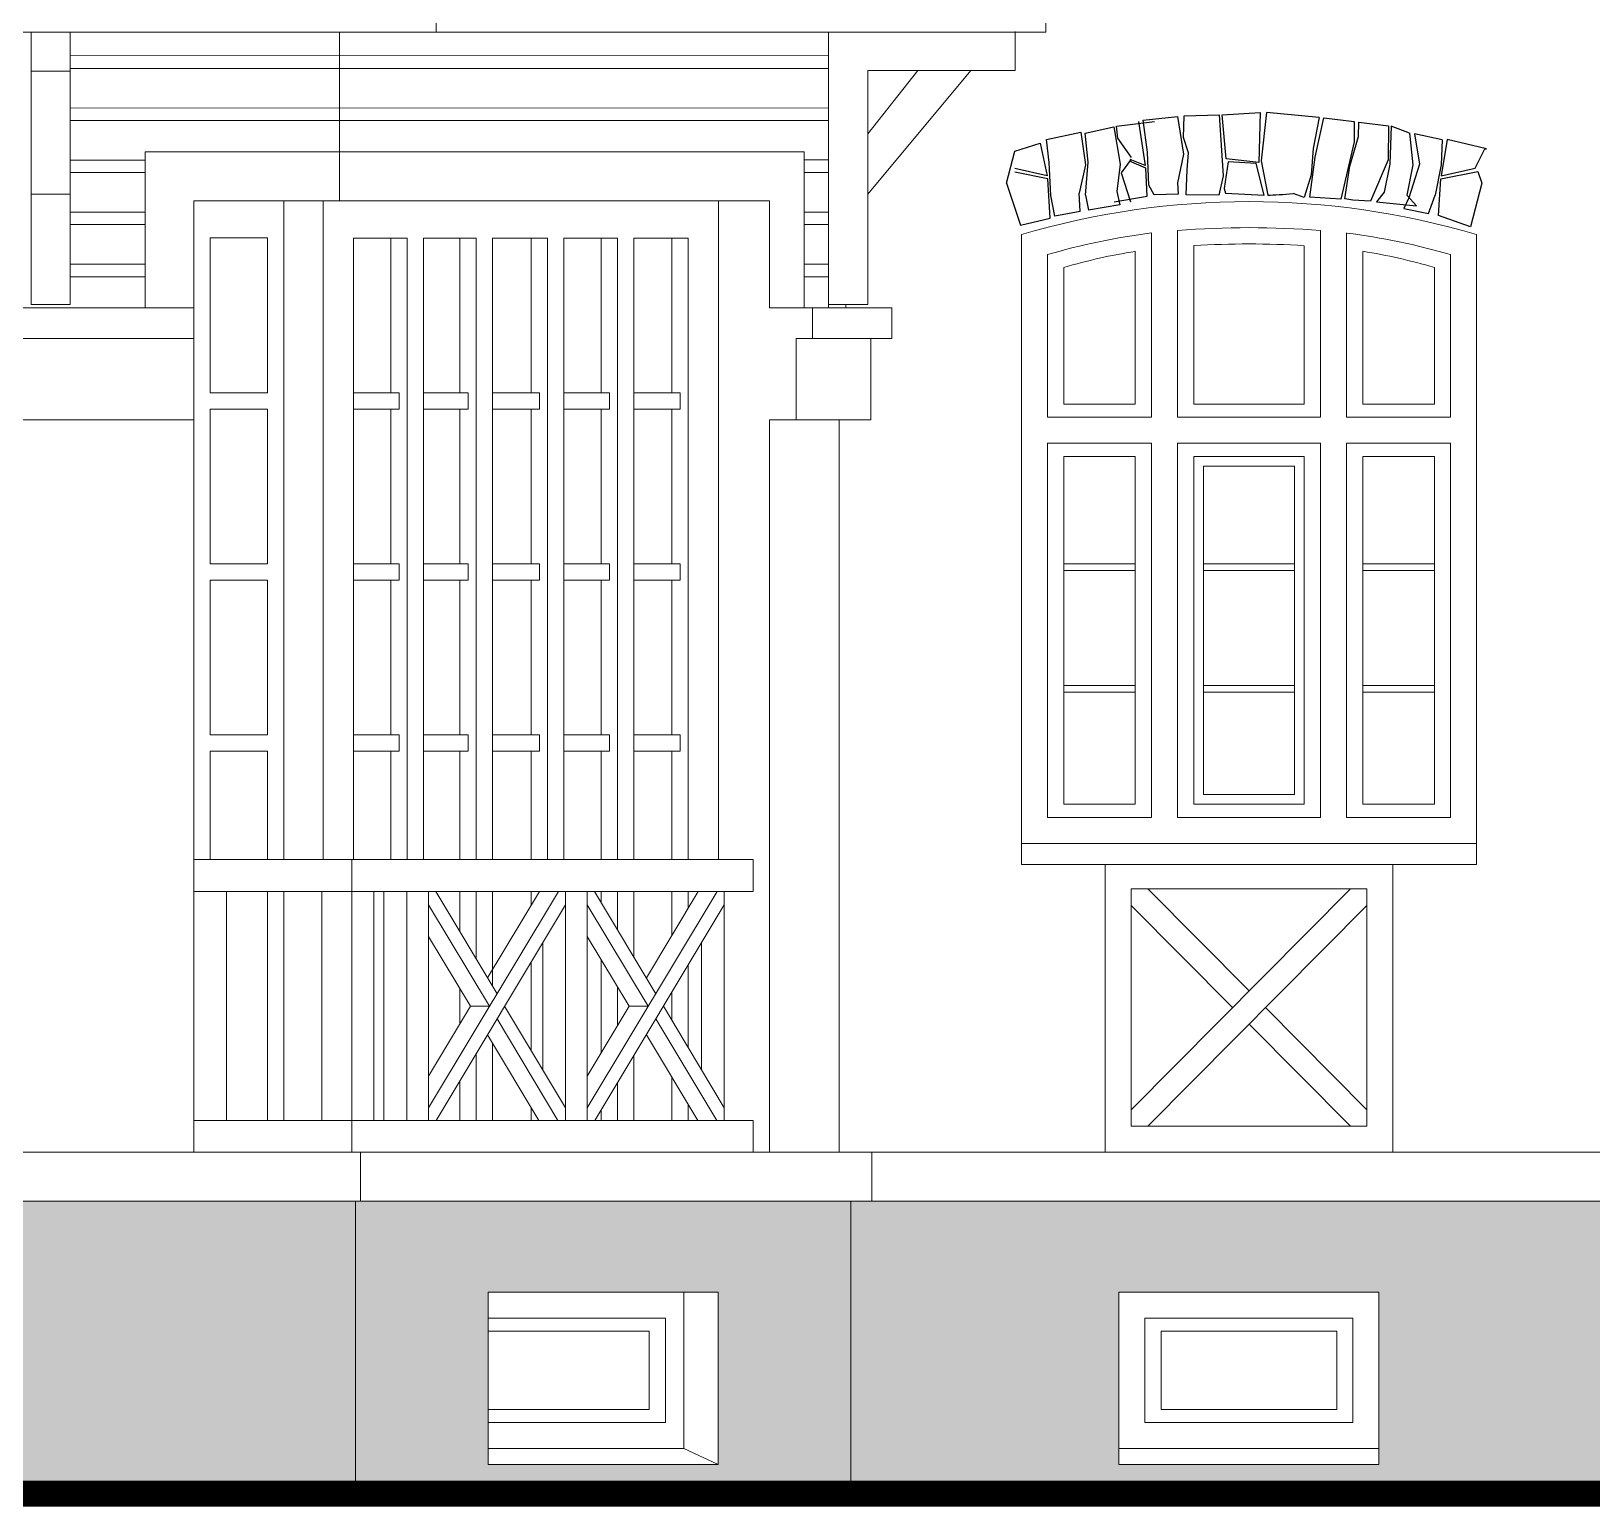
# Model space of a CAD drawing. Header units: inches. Extents: x 50528 to 135443, y 2123 to 51482.
# Drawn here: x 92374 to 97174, y 32082 to 36619 of the extents above; entities that cross this region are included whole.
import ezdxf

# ---------------------------------------------------------------- set-up
doc = ezdxf.new("R2010")
doc.units = ezdxf.units.IN
doc.header["$MEASUREMENT"] = 0
doc.layers.add('hatches', color=8, linetype='Continuous')
doc.layers.add('wall', color=140, linetype='Continuous')
doc.layers.add('Scale', color=60, linetype='Continuous', lineweight=13)

msp = doc.modelspace()

# ---------------------------------------------------------------- hatches: boundary and pattern name
at = {"layer": 'hatches'}
h = msp.add_hatch(dxfattribs=at)
h.set_pattern_fill('AR-B816C', color=256, scale=20)
h.paths.add_polyline_path([(57836.8, 33245.6), (56336.8, 33245.6), (56336.8, 32345.6), (57836.8, 32345.6)])
h.paths.add_polyline_path([(61766.8, 33245.6), (57836.8, 33245.6), (57836.8, 32345.6), (61766.8, 32345.6)])
h.paths.add_polyline_path([(62462.2, 33245.6), (61766.8, 33245.6), (61766.8, 32345.6), (62462.2, 32345.6)])
h.paths.add_polyline_path([(65981.6, 33245.6), (65146.6, 33245.6), (65146.6, 32495.6), (65981.6, 32495.6)])
h.paths.add_polyline_path([(70946.8, 33245.6), (68581.6, 33245.6), (68581.6, 32495.6), (70946.8, 32495.6)])
h.paths.add_polyline_path([(86594.3, 33022.1), (84884.3, 33022.1), (84884.3, 32122.1), (86594.3, 32122.1)])
h.paths.add_polyline_path([(89694.3, 33022.1), (89629.3, 33022.1), (86594.3, 33022.1), (86594.3, 32122.1), (89694.3, 32122.1)])
h.paths.add_polyline_path([(88069.6, 32742), (88870, 32742), (88870, 32261.7), (88870, 32211.7), (88069.6, 32211.7), (88069.6, 32261.7)], flags=16)
h.paths.add_polyline_path([(88149.9, 32662), (88790.2, 32662), (88790.2, 32341.6), (88149.9, 32341.6)], flags=0)
h.paths.add_polyline_path([(88199.9, 32621.9), (88740.2, 32621.9), (88740.2, 32381.7), (88199.9, 32381.7)], flags=0)
h.paths.add_polyline_path([(91217.4, 33022.1), (89694.3, 33022.1), (89694.3, 32122.1), (91217.4, 32122.1)])
h.paths.add_polyline_path([(90102.3, 32742), (90809.4, 32742), (90809.4, 32261.7), (90207.5, 32261.7), (90102.3, 32211.7)], flags=16)
h.paths.add_polyline_path([(93371.3, 33022.1), (91714.3, 33022.1), (91217.4, 33022.1), (91217.4, 32122.1), (93371.3, 32122.1)])
h.paths.add_polyline_path([(94894.3, 33022.1), (93371.3, 33022.1), (93371.3, 32122.1), (94894.3, 32122.1)])
h.paths.add_polyline_path([(93779.2, 32742), (94486.4, 32742), (94486.4, 32211.7), (93779.2, 32211.7), (93779.2, 32261.7)], flags=16)
h.paths.add_polyline_path([(97994.3, 33022.1), (94894.3, 33022.1), (94894.3, 32122.1), (97994.3, 32122.1)])
h.paths.add_polyline_path([(96519, 32261.7), (96519, 32211.7), (95718.6, 32211.7), (95718.6, 32261.7), (95718.6, 32742), (96519, 32742)], flags=16)
h.paths.add_polyline_path([(96439.2, 32341.6), (95798.9, 32341.6), (95798.9, 32662), (96439.2, 32662)], flags=0)
h.paths.add_polyline_path([(96389.2, 32381.7), (95848.9, 32381.7), (95848.9, 32621.9), (96389.2, 32621.9)], flags=0)
h.paths.add_polyline_path([(99494.3, 33022.1), (98076.9, 33022.1), (98076.9, 32122.1), (99494.3, 32122.1)])

# ---------------------------------------------------------------- linework, layer by layer
at = {"layer": 'hatches', "color": 55, "ltscale": 50, "true_color": 0x999b37}
for p, q in [((95712.1, 36327.1, 52.2), (95829, 36341.9, 52.2)), ((95779, 36341.9, 52.2), (95800.5, 36206.7, 52.2)), ((95794, 36345.7, 52.2), (95899.9, 36357.2, 52.2)), ((95806.9, 36247.9, 52.2), (95794, 36345.7, 52.2)), ((95899.9, 36357.2, 52.2), (95918, 36241, 52.2)), ((95917.4, 36292.2, 52.2), (95920, 36359.3, 52.2)), ((95920, 36359.3, 52.2), (96027.5, 36362, 52.2)), ((96027.5, 36362, 52.2), (96039.6, 36174.4, 52.2)), ((96036.6, 36362.2, 52.2), (96153.7, 36369.2, 52.2)), ((96048.7, 36227.3, 52.2), (96036.6, 36362.2, 52.2)), ((96153.7, 36369.2, 52.2), (96149.4, 36216.1, 52.2)), ((96173.3, 36369.5, 52.2), (96157.2, 36221.3, 52.2)), ((96335.3, 36353.9, 52.2), (96173.3, 36369.5, 52.2)), ((96335.3, 36353.9, 52.2), (96317.2, 36258.3, 52.2)), ((96322.4, 36232.5, 52.2), (96349.1, 36353, 52.2)), ((96349.1, 36353, 52.2), (96442.9, 36341.3, 52.2)), ((96442.9, 36341.3, 52.2), (96442.9, 36278.9, 52.2)), ((96455.8, 36296.1, 52.2), (96457.5, 36340.2, 52.2)), ((96457.5, 36340.2, 52.2), (96548.6, 36328.1, 52.2)), ((95496.1, 36285.9, 52.2), (95602.3, 36309.2, 52.2)), ((95602.3, 36309.2, 52.2), (95616.2, 36208.7, 52.2)), ((95615.7, 36306.1, 52.2), (95704.1, 36325.7, 52.2)), ((95624.2, 36217, 52.2), (95615.7, 36306.1, 52.2)), ((95704.1, 36325.7, 52.2), (95722.7, 36210.1, 52.2)), ((95716.3, 36290.2, 52.2), (95712.1, 36327.1, 52.2)), ((95758.4, 36230.8, 52.2), (95716.3, 36290.2, 52.2)), ((95932.9, 36245.8, 52.2), (95917.4, 36292.2, 52.2)), ((96429.9, 36204.1, 52.2), (96455.8, 36296.1, 52.2)), ((96548.6, 36328.1, 52.2), (96547, 36223.9, 52.2)), ((96556.6, 36327.3, 52.2), (96552.3, 36210.1, 52.2)), ((96612.6, 36306.2, 52.2), (96556.6, 36327.3, 52.2)), ((96612.6, 36306.2, 52.2), (96622.8, 36208.4, 52.2)), ((96628.2, 36304.2, 52.2), (96643.3, 36210.1, 52.2)), ((96713.5, 36285.8, 52.2), (96628.2, 36304.2, 52.2)), ((96713.5, 36285.8, 52.2), (96628.2, 36304.2, 52.2)), ((95399.5, 36250.2, 52.2), (95477.2, 36275, 52.2)), ((95477.2, 36275, 52.2), (95498.7, 36174.4, 52.2)), ((95505.2, 36215.6, 52.2), (95496.1, 36285.9, 52.2)), ((95811.2, 36146.4, 52.2), (95806.9, 36247.9, 52.2)), ((95918, 36241, 52.2), (95899, 36152.9, 52.2)), ((95929.1, 36192.7, 52.2), (95932.9, 36245.8, 52.2)), ((96317.2, 36258.3, 52.2), (96310.3, 36177.4, 52.2)), ((96442.9, 36278.9, 52.2), (96401.5, 36102.9, 52.2)), ((96713.5, 36285.8, 52.2), (96709.9, 36208.4, 52.2)), ((96713.5, 36285.8, 52.2), (96709.9, 36208.4, 52.2)), ((96728.5, 36285.9, 52.2), (96710.6, 36174.4, 52.2)), ((96728.5, 36285.9, 52.2), (96710.6, 36174.4, 52.2)), ((96850, 36258, 52.2), (96728.5, 36285.9, 52.2)), ((96850, 36258, 52.2), (96728.5, 36285.9, 52.2)), ((96815, 36198.5, 52.2), (96844.9, 36257.9, 52.2)), ((96815, 36198.5, 52.2), (96844.9, 36257.9, 52.2)), ((96844.9, 36257.9, 52.2), (96850, 36258, 52.2)), ((95498.7, 36174.4, 52.2), (95399.5, 36197.3, 52.2)), ((95498.7, 36174.4, 52.2), (95399.5, 36197.3, 52.2)), ((95509.5, 36114.1, 52.2), (95505.2, 36215.6, 52.2)), ((95616.2, 36208.7, 52.2), (95597.2, 36121.1, 52.2)), ((95616, 36115.5, 52.2), (95624.2, 36217, 52.2)), ((95722.7, 36210.1, 52.2), (95713, 36126.6, 52.2)), ((95756.7, 36225.7, 52.2), (95725.7, 36184.4, 52.2)), ((95802.2, 36198.1, 52.2), (95752, 36219.4, 52.2)), ((95800.5, 36206.7, 52.2), (95753.7, 36224.6, 52.2)), ((95806.2, 36112.5, 52.2), (95802.2, 36198.1, 52.2)), ((95926.6, 36116.1, 52.2), (95929.1, 36192.7, 52.2)), ((96055.6, 36217.9, 52.2), (96042.7, 36136.1, 52.2)), ((96149.4, 36216.1, 52.2), (96048.7, 36227.3, 52.2)), ((96141.7, 36212.7, 52.2), (96055.6, 36217.9, 52.2)), ((96166, 36115.2, 52.2), (96141.7, 36212.7, 52.2)), ((96157.2, 36221.3, 52.2), (96177, 36115, 52.2)), ((96306.8, 36108.8, 52.2), (96322.4, 36232.5, 52.2)), ((96413.7, 36103.8, 52.2), (96429.9, 36204.1, 52.2)), ((96547, 36223.9, 52.2), (96493.1, 36097.2, 52.2)), ((96552.3, 36210.1, 52.2), (96535.1, 36124.3, 52.2)), ((96622.8, 36208.4, 52.2), (96604.8, 36115.5, 52.2)), ((96643.3, 36210.1, 52.2), (96611.4, 36107.1, 52.2)), ((96709.9, 36208.4, 52.2), (96692, 36115.5, 52.2)), ((96709.9, 36208.4, 52.2), (96692, 36115.5, 52.2)), ((96710.6, 36174.4, 52.2), (96815, 36198.5, 52.2)), ((96710.6, 36174.4, 52.2), (96815, 36198.5, 52.2)), ((95374, 36152.1, 52.2), (95416.4, 36023.1, 52.2)), ((95374, 36152.1, 52.2), (95416.4, 36023.1, 52.2)), ((95500.5, 36165.8, 52.2), (95399.5, 36185.6, 52.2)), ((95500.5, 36165.8, 52.2), (95399.5, 36185.6, 52.2)), ((95507.4, 36044.8, 52.2), (95500.5, 36165.8, 52.2)), ((95725.7, 36184.4, 52.2), (95754.7, 36094.3, 52.2)), ((95827.4, 36116.3, 52.2), (95811.2, 36146.4, 52.2)), ((95899, 36152.9, 52.2), (95901.2, 36118.5, 52.2)), ((96039.6, 36174.4, 52.2), (96026.3, 36115.7, 52.2)), ((96310.3, 36177.4, 52.2), (96288.9, 36108.5, 52.2)), ((96702.1, 36053.1, 52.2), (96708.9, 36165.8, 52.2)), ((96702.1, 36053.1, 52.2), (96708.9, 36165.8, 52.2)), ((96708.9, 36165.8, 52.2), (96823.3, 36188.2, 52.2)), ((96708.9, 36165.8, 52.2), (96823.3, 36188.2, 52.2)), ((96835.4, 36152.1, 52.2), (96800.7, 36018, 52.2)), ((96835.4, 36152.1, 52.2), (96800.7, 36018, 52.2)), ((96823.3, 36188.2, 52.2), (96835.4, 36152.1, 52.2)), ((96823.3, 36188.2, 52.2), (96835.4, 36152.1, 52.2)), ((95521.7, 36050.7, 52.2), (95509.5, 36114.1, 52.2)), ((95704.7, 36094.3, 52.2), (95806.2, 36112.5, 52.2)), ((95713, 36126.6, 52.2), (95721.6, 36085.7, 52.2)), ((95901.2, 36118.5, 52.2), (95827.4, 36116.3, 52.2)), ((96026.3, 36115.7, 52.2), (95926.6, 36116.1, 52.2)), ((96042.7, 36136.1, 52.2), (96046.9, 36121.6, 52.2)), ((96046.9, 36121.6, 52.2), (96166, 36115.2, 52.2)), ((96288.9, 36108.5, 52.2), (96254.9, 36120.1, 52.2)), ((96401.5, 36102.9, 52.2), (96306.8, 36108.8, 52.2)), ((96439.2, 36100.1, 52.2), (96413.7, 36103.8, 52.2)), ((96493.1, 36097.2, 52.2), (96439.2, 36100.1, 52.2)), ((96535.1, 36124.3, 52.2), (96511.6, 36094.9, 52.2)), ((96511.6, 36094.9, 52.2), (96634.4, 36082.9, 52.2)), ((96611.4, 36107.1, 52.2), (96595.8, 36074.7, 52.2)), ((96634.4, 36082.9, 52.2), (96604.8, 36115.5, 52.2)), ((96671.2, 36058.4, 52.2), (96692, 36115.5, 52.2)), ((95600, 36065.2, 52.2), (95521.7, 36050.7, 52.2)), ((95721.6, 36085.7, 52.2), (95626.1, 36069.4, 52.2)), ((96595.8, 36074.7, 52.2), (96671.2, 36058.4, 52.2)), ((96800.7, 36018, 52.2), (96702.1, 36053.1, 52.2)), ((96800.7, 36018, 52.2), (96702.1, 36053.1, 52.2)), ((95416.4, 36023.1, 52.2), (95507.4, 36044.8, 52.2)), ((95416.4, 36023.1, 52.2), (95507.4, 36044.8, 52.2))]:
    msp.add_line(p, q, dxfattribs=at)
at = {"layer": 'hatches', "color": 55, "true_color": 0x999b37}
for p, q in [((95374, 36152.1, 52.2), (95399.5, 36250.2, 52.2)), ((95600, 36065.2, 52.2), (95597.2, 36121.1, 52.2)), ((95616, 36115.5, 52.2), (95626.1, 36069.4, 52.2))]:
    msp.add_line(p, q, dxfattribs=at)
at = {"layer": 'hatches', "color": 55, "ltscale": 50, "true_color": 0x999b37}
msp.add_open_spline([(96177, 36115, 52.2), (96196.2, 36116.4, 52.2), (96225.5, 36117.6, 52.2), (96254.9, 36120.1, 52.2)], degree=3, dxfattribs=at)
at = {"layer": 'Scale', "color": 8, "linetype": 'Continuous', "lineweight": 15, "ltscale": 0.13, "const_width": 80, "elevation": 52.2}
msp.add_lwpolyline([(102759.8, 32122.1), (81769.6, 32122.1)], dxfattribs=at)
at = {"layer": 'wall', "color": 7, "linetype": 'Continuous', "lineweight": 15, "ltscale": 0.13, "true_color": 0xffffff}
for p, q in [((93619.8, 36616.2, 54), (93619.8, 36866.2, 54)), ((95494.3, 36866.2, 52.2), (95494.3, 36616.2, 52.2)), ((95494.3, 36616.1, 52.2), (95494.3, 36866.1, 52.2)), ((92647.8, 36616.2, 52.2), (89094.3, 36616.2, 52.2)), ((89094.3, 36616.2, 52.2), (92647.8, 36616.2, 52.2)), ((92040.9, 36616.2, 52.2), (95494.3, 36616.2, 52.2)), ((95494.3, 36616.2, 52.2), (92040.9, 36616.2, 52.2)), ((92373.9, 36616.2, 52.2), (92373.9, 35779.1, 52.2)), ((92493.9, 36616.2, 52.2), (92493.9, 35779.1, 52.2)), ((93322.4, 36098.1, 46.1), (93322.4, 36616.2, 53.4)), ((94826.1, 36616.2, 52.2), (94826.1, 35769.1, 52.2)), ((95400.4, 36618.6, 53.1), (95400.4, 36498.6, 53.1)), ((92493.9, 36543.8, 52.2), (94826.1, 36545.3, 52.2)), ((92493.9, 36496.2, 52.2), (92373.9, 36496.2, 52.2)), ((92493.9, 36504.8, 52.2), (94826.1, 36504.8, 52.2)), ((94946.6, 36498.6, 53.1), (95400.4, 36498.6, 53.1)), ((94946.6, 36498.6, 53.1), (94946.6, 35779.1, 52.2)), ((94946.6, 36118.2, 53.1), (95263.3, 36498.6, 53.1)), ((94946.6, 36303.5, 53.1), (95100.5, 36498.6, 53.1)), ((92493.9, 36383.2, 52.2), (94826.1, 36383.9, 52.2)), ((92493.9, 36344.7, 52.2), (94826.1, 36344.7, 52.2)), ((92724.3, 36248.1, 52.2), (92724.3, 35769.1, 52.2)), ((94751.3, 36248, 52.2), (92724.3, 36248.1, 52.2)), ((94751.3, 35769.1, 52.2), (94751.3, 36248, 52.2)), ((92493.9, 36223.2, 52.2), (92724.3, 36223.2, 52.2)), ((94751.3, 36223.5, 52.2), (94826.1, 36223.5, 52.2)), ((92493.9, 36184.6, 52.2), (92724.3, 36184.6, 52.2)), ((94751.3, 36184.6, 52.2), (94826.1, 36184.6, 52.2)), ((92493.9, 36118.2, 53.1), (92373.9, 36118.2, 53.1)), ((92874.3, 36098.1, 52.2), (92874.3, 33172.1, 52.2)), ((94644.3, 36098.1, 50.4), (92874.3, 36098.1, 50.4)), ((93150.7, 36098.1, 48.5), (93151.1, 34072.1, 52.2)), ((93271.9, 34072.1, 52.2), (93271.9, 36098.1, 48.5)), ((94487.7, 34072.1, 52.4), (94487.7, 36098.1, 48.6)), ((94644.3, 35769.1, 52.2), (94644.3, 36098.1, 52.2)), ((92493.9, 36063.2, 52.2), (92724.3, 36063.2, 52.2)), ((94751.3, 36063.2, 52.2), (94826.1, 36063.2, 52.2)), ((92493.9, 36024.6, 52.2), (92724.3, 36024.6, 52.2)), ((94751.3, 36024.6, 52.2), (94826.1, 36024.6, 52.2)), ((95819.7, 35998.9, 52.2), (95819.7, 35472.4, 52.2)), ((95819.7, 35998.9, 52.2), (95819.7, 35432.3, 52.2)), ((95899.7, 36006.5, 52.2), (95899.7, 35432.3, 52.2)), ((96339.4, 36006.5, 52.2), (96339.4, 35432.3, 52.2)), ((96419.4, 35998.9, 52.2), (96419.4, 35432.3, 52.2)), ((96419.4, 35998.9, 52.2), (96419.4, 35432.3, 52.2)), ((92924.3, 35983.7, 48.6), (92924.2, 35507.7, 50.4)), ((93100.7, 35983.7, 48.6), (92924.3, 35983.7, 48.6)), ((93100.7, 35983.7, 48.6), (93100.6, 35507.7, 50.4)), ((93365.2, 35983.4, 48.6), (93530.2, 35983.4, 48.6)), ((93365.2, 34072.1, 52.2), (93365.2, 35983.4, 48.6)), ((93460.9, 35983.4, 48.6), (93530.2, 35983.4, 48.6)), ((93460.9, 35983.4, 48.6), (93530.2, 35983.4, 48.6)), ((93460.9, 35983.4, 48.6), (93530.2, 35983.4, 48.6)), ((93460.9, 35983.4, 48.6), (93530.2, 35983.4, 48.6)), ((93460.9, 35983.4, 48.6), (93530.2, 35983.4, 48.6)), ((93480.2, 35507.4, 50.4), (93480.2, 35983.4, 48.6)), ((93480.2, 35507.4, 50.4), (93480.2, 35983.4, 48.6)), ((93480.2, 35507.4, 50.4), (93480.2, 35983.4, 48.6)), ((93530.2, 34072.1, 52.2), (93530.2, 35983.4, 48.6)), ((93530.2, 34072.1, 52.2), (93530.2, 35983.4, 48.6)), ((93530.2, 34072.1, 52.2), (93530.2, 35983.4, 48.6)), ((93580.2, 35983.4, 48.6), (93742.5, 35983.4, 48.6)), ((93580.2, 34072.1, 52.2), (93580.2, 35983.4, 48.6)), ((93580.2, 34072.1, 52.2), (93580.2, 35983.4, 48.6)), ((93580.2, 34072.1, 52.2), (93580.2, 35983.4, 48.6)), ((93619.2, 35983.4, 48.6), (93742.5, 35983.4, 48.6)), ((93619.2, 35983.4, 48.6), (93742.5, 35983.4, 48.6)), ((93619.2, 35983.4, 48.6), (93742.5, 35983.4, 48.6)), ((93619.2, 35983.4, 48.6), (93742.5, 35983.4, 48.6)), ((93619.2, 35983.4, 48.6), (93742.5, 35983.4, 48.6)), ((93692.5, 35507.4, 50.4), (93692.5, 35983.4, 48.6)), ((93692.5, 35507.4, 50.4), (93692.5, 35983.4, 48.6)), ((93692.5, 35507.4, 50.4), (93692.5, 35983.4, 48.6)), ((93742.5, 34072.1, 52.2), (93742.5, 35983.4, 48.6)), ((93742.5, 34072.1, 52.2), (93742.5, 35983.4, 48.6)), ((93742.5, 34072.1, 52.2), (93742.5, 35983.4, 48.6)), ((93792.5, 35983.4, 48.6), (93961.8, 35983.4, 48.6)), ((93792.5, 34072.1, 52.2), (93792.5, 35983.4, 48.6)), ((93792.5, 34072.1, 52.2), (93792.5, 35983.4, 48.6)), ((93792.5, 34072.1, 52.2), (93792.5, 35983.4, 48.6)), ((93812.5, 35983.4, 48.6), (93961.8, 35983.4, 48.6)), ((93911.8, 35507.4, 50.4), (93911.8, 35983.4, 48.6)), ((93961.8, 34072.1, 52.2), (93961.8, 35983.4, 48.6)), ((94011.8, 34072.1, 52.2), (94011.8, 35983.4, 48.6)), ((94011.8, 35983.4, 48.6), (94177.2, 35983.4, 48.6)), ((94011.8, 35983.4, 48.6), (94177.2, 35983.4, 48.6)), ((94127.2, 35983.4, 48.6), (94127.2, 35507.4, 50.4)), ((94177.2, 35983.4, 48.6), (94177.2, 34072.1, 52.2)), ((94227.2, 35983.4, 48.6), (94394.4, 35983.4, 48.6)), ((94227.2, 35983.4, 48.6), (94227.2, 34072.1, 52.2)), ((94227.2, 35983.4, 48.6), (94394.4, 35983.4, 48.6)), ((94344.4, 35507.4, 50.4), (94344.4, 35983.4, 48.6)), ((94394.4, 34721.3, 52.2), (94394.4, 35983.4, 48.6)), ((95419.3, 35994.1, 52.2), (95419.3, 34057.1, 52.2)), ((95949.7, 35960, 52.2), (95949.7, 35472.4, 52.2)), ((96289.4, 35959.9, 52.2), (96289.4, 35472.4, 52.2)), ((96819.3, 35994.1, 52.2), (96819.3, 34057.1, 52.2)), ((92724.3, 35903, 52.2), (92493.9, 35903, 52.2)), ((94751.3, 35902.9, 52.2), (94826, 35902.9, 52.2)), ((95499.6, 35932.5, 52.2), (95499.6, 35432.3, 52.2)), ((95769.7, 35942.6, 52.2), (95769.7, 35472.4, 52.2)), ((96469.4, 35942.5, 52.2), (96469.4, 35472.4, 52.2)), ((96739.6, 35932.3, 52.2), (96739.6, 35432.3, 52.2)), ((92724.3, 35864.5, 52.2), (92493.9, 35864.5, 52.2)), ((94751.3, 35864.3, 52.2), (94826, 35864.3, 52.2)), ((95549.6, 35893.2, 52.2), (95549.6, 35472.4, 52.2)), ((96689.6, 35893.1, 52.2), (96689.6, 35472.4, 52.2)), ((91714.3, 35769.1, 50.4), (92874.3, 35769.1, 50.4)), ((92373.9, 35779.1, 52.2), (92493.9, 35779.1, 52.2)), ((95021, 35769.1, 50.4), (94644.3, 35769.1, 50.4)), ((94777, 35769.1, 50.4), (94777, 35674.1, 50.4)), ((94946.6, 35779.1, 52.2), (94826.9, 35779.1, 52.2)), ((94879.7, 35769.1, 54), (94879.7, 35779.1, 53.2)), ((95021, 35769.1, 52.2), (95021, 35674.1, 52.2)), ((91714.3, 35674.1, 50.4), (92874.3, 35674.1, 50.4)), ((95021, 35674.1, 50.4), (94727, 35674.1, 50.4)), ((94727, 35424.1, 50.4), (94727, 35674.1, 50.4)), ((94956, 35424.1, 52.2), (94956, 35674.1, 52.2)), ((93100.6, 35507.7, 50.4), (92924.2, 35507.7, 50.4)), ((93365.2, 35507.4, 50.4), (93505.2, 35507.4, 50.4)), ((93426.9, 35507.4, 50.4), (93505.2, 35507.4, 50.4)), ((93426.9, 35507.4, 50.4), (93505.2, 35507.4, 50.4)), ((93505.2, 35457.4, 50.4), (93505.2, 35507.4, 50.4)), ((93505.2, 35457.4, 50.4), (93505.2, 35507.4, 50.4)), ((93505.2, 35457.4, 50.4), (93505.2, 35507.4, 50.4)), ((93580.2, 35507.4, 50.4), (93717.5, 35507.4, 50.4)), ((93619.2, 35507.4, 50.4), (93717.5, 35507.4, 50.4)), ((93619.2, 35507.4, 50.4), (93717.5, 35507.4, 50.4)), ((93717.5, 35457.4, 50.4), (93717.5, 35507.4, 50.4)), ((93717.5, 35457.4, 50.4), (93717.5, 35507.4, 50.4)), ((93717.5, 35457.4, 50.4), (93717.5, 35507.4, 50.4)), ((93792.5, 35507.4, 50.4), (93936.8, 35507.4, 50.4)), ((93936.8, 35457.4, 50.4), (93936.8, 35507.4, 50.4)), ((94011.8, 35507.4, 50.4), (94152.2, 35507.4, 50.4)), ((94152.2, 35457.4, 50.4), (94152.2, 35507.4, 50.4)), ((94227.2, 35507.4, 50.4), (94369.4, 35507.4, 50.4)), ((94369.4, 35457.4, 50.4), (94369.4, 35507.4, 50.4)), ((95549.6, 35472.4, 52.2), (95769.7, 35472.4, 52.2)), ((95899.7, 35472.4, 52.2), (95899.7, 35432.3, 52.2)), ((95949.7, 35472.4, 52.2), (96289.4, 35472.4, 52.2)), ((96469.4, 35472.4, 52.2), (96689.6, 35472.4, 52.2)), ((92874.3, 35424.1, 50.4), (91714.3, 35424.1, 50.4)), ((93100.6, 35457.7, 50.4), (92924.2, 35457.7, 50.4)), ((92924.2, 35457.7, 50.4), (92924.3, 34981.7, 52.2)), ((93100.6, 35457.7, 50.4), (93100.7, 34981.7, 52.2)), ((93365.2, 35457.4, 50.4), (93505.2, 35457.4, 50.4)), ((93365.2, 35457.4, 50.4), (93505.2, 35457.4, 50.4)), ((93365.2, 35457.4, 50.4), (93505.2, 35457.4, 50.4)), ((93480.2, 34981.4, 52.2), (93480.2, 35457.4, 50.4)), ((93480.2, 34981.4, 52.2), (93480.2, 35457.4, 50.4)), ((93480.2, 34981.4, 52.2), (93480.2, 35457.4, 50.4)), ((93580.2, 35457.4, 50.4), (93717.5, 35457.4, 50.4)), ((93619.2, 35457.4, 50.4), (93717.5, 35457.4, 50.4)), ((93619.2, 35457.4, 50.4), (93717.5, 35457.4, 50.4)), ((93692.5, 34981.4, 52.2), (93692.5, 35457.4, 50.4)), ((93692.5, 34981.4, 52.2), (93692.5, 35457.4, 50.4)), ((93692.5, 34981.4, 52.2), (93692.5, 35457.4, 50.4)), ((93792.5, 35457.4, 50.4), (93936.8, 35457.4, 50.4)), ((93911.8, 34981.4, 52.2), (93911.8, 35457.4, 50.4)), ((94011.8, 35457.4, 50.4), (94152.2, 35457.4, 50.4)), ((94127.2, 35457.4, 50.4), (94127.2, 34981.4, 52.2)), ((94227.2, 35457.4, 50.4), (94369.4, 35457.4, 50.4)), ((94344.4, 34981.4, 52.2), (94344.4, 35457.4, 50.4)), ((94644.3, 35424.1, 50.4), (94956, 35424.1, 50.4)), ((94644.3, 33172.1, 49.9), (94644.3, 35424.1, 52.2)), ((94858.4, 35424.1, 52.2), (94858.4, 33172.1, 52.2)), ((95499.6, 35432.3, 52.2), (95819.7, 35432.3, 52.2)), ((95499.6, 35432.3, 52.2), (95819.7, 35432.3, 52.2)), ((95899.7, 35432.3, 52.2), (96339.4, 35432.3, 52.2)), ((96419.4, 35432.3, 52.2), (96739.6, 35432.3, 52.2)), ((92874.2, 35414.2, 52.2), (92874.3, 35414.2, 52.2)), ((95499.6, 35352.3, 52.2), (95499.6, 34202.1, 52.2)), ((95499.6, 35352.3, 52.2), (95819.7, 35352.3, 52.2)), ((95499.6, 35352.3, 52.2), (95819.7, 35352.3, 52.2)), ((95819.7, 35352.3, 52.2), (95819.7, 34202.1, 52.2)), ((95819.7, 35352.3, 52.2), (95819.7, 34202.1, 52.2)), ((95899.7, 35352.3, 52.2), (96339.4, 35352.3, 52.2)), ((95899.7, 35352.3, 52.2), (95899.7, 34202.1, 52.2)), ((95899.7, 35352.3, 52.2), (96339.4, 35352.3, 52.2)), ((95899.7, 35352.3, 52.2), (95899.7, 34202.1, 52.2)), ((96339.4, 35352.3, 52.2), (96339.4, 34202.1, 52.2)), ((96339.4, 35352.3, 52.2), (96339.4, 34202.1, 52.2)), ((96419.4, 35352.3, 52.2), (96419.4, 34202.1, 52.2)), ((96419.4, 35352.3, 52.2), (96419.4, 34202.1, 52.2)), ((96739.6, 35352.3, 52.2), (96419.4, 35352.3, 52.2)), ((96739.6, 35352.3, 52.2), (96419.4, 35352.3, 52.2)), ((96739.6, 35352.3, 52.2), (96739.6, 34202.1, 52.2)), ((95549.6, 35312.1, 52.2), (95549.6, 34242.2, 52.2)), ((95549.6, 35312.1, 52.2), (95769.7, 35312.1, 52.2)), ((95769.7, 35312.1, 52.2), (95769.7, 34242.2, 52.2)), ((95949.7, 35312.1, 52.2), (96289.4, 35312.1, 52.2)), ((95949.7, 35312.1, 52.2), (95949.7, 34242.2, 52.2)), ((95949.7, 35312.1, 52.2), (96289.4, 35312.1, 52.2)), ((95979.7, 35282.1, 52.2), (95979.7, 34272.2, 52.2)), ((95979.7, 35282.1, 52.2), (96259.4, 35282.1, 52.2)), ((96259.4, 35282.1, 52.2), (96259.4, 34272.2, 52.2)), ((96289.4, 35312.1, 52.2), (96289.4, 34242.2, 52.2)), ((96469.4, 35312.1, 52.2), (96469.4, 34242.2, 52.2)), ((96689.6, 35312.1, 52.2), (96469.4, 35312.1, 52.2)), ((96689.6, 35312.1, 52.2), (96689.6, 34242.2, 52.2)), ((94394.4, 34072.1, 52.2), (94394.4, 35239.8, 52.2)), ((93100.7, 34981.7, 52.2), (92924.3, 34981.7, 52.2)), ((93365.2, 34981.4, 52.2), (93505.2, 34981.4, 52.2)), ((93365.2, 34981.4, 52.2), (93505.2, 34981.4, 52.2)), ((93365.2, 34981.4, 52.2), (93505.2, 34981.4, 52.2)), ((93505.2, 34931.4, 52.2), (93505.2, 34981.4, 52.2)), ((93505.2, 34931.4, 52.2), (93505.2, 34981.4, 52.2)), ((93505.2, 34931.4, 52.2), (93505.2, 34981.4, 52.2)), ((93580.2, 34981.4, 52.2), (93717.5, 34981.4, 52.2)), ((93619.2, 34981.4, 52.2), (93717.5, 34981.4, 52.2)), ((93619.2, 34981.4, 52.2), (93717.5, 34981.4, 52.2)), ((93717.5, 34931.4, 52.2), (93717.5, 34981.4, 52.2)), ((93717.5, 34931.4, 52.2), (93717.5, 34981.4, 52.2)), ((93717.5, 34931.4, 52.2), (93717.5, 34981.4, 52.2)), ((93792.5, 34981.4, 52.2), (93936.8, 34981.4, 52.2)), ((93936.8, 34931.4, 52.2), (93936.8, 34981.4, 52.2)), ((94011.8, 34981.4, 52.2), (94152.2, 34981.4, 52.2)), ((94152.2, 34981.4, 52.2), (94152.2, 34931.4, 52.2)), ((94227.2, 34981.4, 52.2), (94369.4, 34981.4, 52.2)), ((94369.4, 34931.4, 52.2), (94369.4, 34981.4, 52.2)), ((95769.7, 34981.1, 52.2), (95549.6, 34981.1, 52.2)), ((95769.7, 34961.1, 52.2), (95549.6, 34961.1, 52.2)), ((96259.4, 34981.1, 52.2), (95979.7, 34981.1, 52.2)), ((96259.4, 34961.1, 52.2), (95979.7, 34961.1, 52.2)), ((96689.6, 34981.1, 52.2), (96469.4, 34981.1, 52.2)), ((96689.6, 34961.1, 52.2), (96469.4, 34961.1, 52.2)), ((93100.7, 34931.7, 52.2), (92924.3, 34931.7, 52.2)), ((92924.3, 34931.7, 52.2), (92924.3, 34455.4, 52.2)), ((93100.7, 34931.7, 52.2), (93100.7, 34455.4, 52.2)), ((93365.2, 34931.4, 52.2), (93505.2, 34931.4, 52.2)), ((93426.9, 34931.4, 52.2), (93505.2, 34931.4, 52.2)), ((93426.9, 34931.4, 52.2), (93505.2, 34931.4, 52.2)), ((93480.2, 34455.4, 52.2), (93480.2, 34931.4, 52.2)), ((93480.2, 34455.4, 52.2), (93480.2, 34931.4, 52.2)), ((93480.2, 34455.4, 52.2), (93480.2, 34931.4, 52.2)), ((93580.2, 34931.4, 52.2), (93717.5, 34931.4, 52.2)), ((93619.2, 34931.4, 52.2), (93717.5, 34931.4, 52.2)), ((93619.2, 34931.4, 52.2), (93717.5, 34931.4, 52.2)), ((93692.5, 34455.4, 52.2), (93692.5, 34931.4, 52.2)), ((93692.5, 34455.4, 52.2), (93692.5, 34931.4, 52.2)), ((93692.5, 34455.4, 52.2), (93692.5, 34931.4, 52.2)), ((93792.5, 34931.4, 52.2), (93936.8, 34931.4, 52.2)), ((93911.8, 34455.4, 52.2), (93911.8, 34931.4, 52.2)), ((94011.8, 34931.4, 52.2), (94152.2, 34931.4, 52.2)), ((94127.2, 34931.4, 52.2), (94127.2, 34455.4, 52.2)), ((94227.2, 34931.4, 52.2), (94369.4, 34931.4, 52.2)), ((94344.4, 34455.4, 52.2), (94344.4, 34931.4, 52.2)), ((95769.7, 34607.1, 52.2), (95549.6, 34607.1, 52.2)), ((96259.4, 34607.1, 52.2), (95979.7, 34607.1, 52.2)), ((96689.6, 34607.1, 52.2), (96469.4, 34607.1, 52.2)), ((95769.7, 34587.1, 52.2), (95549.6, 34587.1, 52.2)), ((96259.4, 34587.1, 52.2), (95979.7, 34587.1, 52.2)), ((96689.6, 34587.1, 52.2), (96469.4, 34587.1, 52.2)), ((93100.7, 34455.4, 52.2), (92924.3, 34455.4, 52.2)), ((93365.2, 34455.4, 52.2), (93505.2, 34455.4, 52.2)), ((93365.2, 34455.4, 52.2), (93505.2, 34455.4, 52.2)), ((93365.2, 34455.4, 52.2), (93505.2, 34455.4, 52.2)), ((93505.2, 34405.4, 52.2), (93505.2, 34455.4, 52.2)), ((93505.2, 34405.4, 52.2), (93505.2, 34455.4, 52.2)), ((93505.2, 34405.4, 52.2), (93505.2, 34455.4, 52.2)), ((93580.2, 34455.4, 52.2), (93717.5, 34455.4, 52.2)), ((93619.2, 34455.4, 52.2), (93717.5, 34455.4, 52.2)), ((93619.2, 34455.4, 52.2), (93717.5, 34455.4, 52.2)), ((93717.5, 34405.4, 52.2), (93717.5, 34455.4, 52.2)), ((93717.5, 34405.4, 52.2), (93717.5, 34455.4, 52.2)), ((93717.5, 34405.4, 52.2), (93717.5, 34455.4, 52.2)), ((93792.5, 34455.4, 52.2), (93936.8, 34455.4, 52.2)), ((93936.8, 34405.4, 52.2), (93936.8, 34455.4, 52.2)), ((94011.8, 34455.4, 52.2), (94152.2, 34455.4, 52.2)), ((94152.2, 34455.4, 52.2), (94152.2, 34405.4, 52.2)), ((94152.2, 34455.4, 52.2), (94152.2, 34405.4, 52.2)), ((94227.2, 34455.4, 52.2), (94369.4, 34455.4, 52.2)), ((94369.4, 34405.4, 52.2), (94369.4, 34455.4, 52.2)), ((94369.4, 34405.4, 52.2), (94369.4, 34455.4, 52.2)), ((93100.7, 34405.4, 52.2), (92924.3, 34405.4, 52.2)), ((92924.3, 34405.4, 52.2), (92924.3, 34072.1, 52.2)), ((93100.7, 34405.4, 52.2), (93100.7, 34072.2, 52.2)), ((93365.2, 34405.4, 52.2), (93505.2, 34405.4, 52.2)), ((93426.9, 34405.4, 52.2), (93505.2, 34405.4, 52.2)), ((93426.9, 34405.4, 52.2), (93505.2, 34405.4, 52.2)), ((93480.2, 34072.1, 52.2), (93480.2, 34405.4, 52.2)), ((93480.2, 34072.1, 52.2), (93480.2, 34405.4, 52.2)), ((93480.2, 34072.1, 52.2), (93480.2, 34405.4, 52.2)), ((93580.2, 34405.4, 52.2), (93717.5, 34405.4, 52.2)), ((93619.2, 34405.4, 52.2), (93717.5, 34405.4, 52.2)), ((93619.2, 34405.4, 52.2), (93717.5, 34405.4, 52.2)), ((93692.5, 34072.1, 52.2), (93692.5, 34405.4, 52.2)), ((93692.5, 34072.1, 52.2), (93692.5, 34405.4, 52.2)), ((93692.5, 34072.1, 52.2), (93692.5, 34405.4, 52.2)), ((93792.5, 34405.4, 52.2), (93936.8, 34405.4, 52.2)), ((93911.8, 34072.1, 52.2), (93911.8, 34405.4, 52.2)), ((94011.8, 34405.4, 52.2), (94152.2, 34405.4, 52.2)), ((94127.2, 34405.4, 52.2), (94127.2, 34072.1, 52.2)), ((94227.2, 34405.4, 52.2), (94369.4, 34405.4, 52.2)), ((94344.4, 34072.1, 52.2), (94344.4, 34405.4, 52.2)), ((95979.7, 34272.2, 52.2), (96259.4, 34272.2, 52.2)), ((95769.7, 34242.2, 52.2), (95549.6, 34242.2, 52.2)), ((96289.4, 34242.2, 52.2), (95949.7, 34242.2, 52.2)), ((96689.6, 34242.2, 52.2), (96469.4, 34242.2, 52.2)), ((95499.6, 34202.1, 52.2), (95819.7, 34202.1, 52.2)), ((95899.7, 34202.1, 52.2), (96339.4, 34202.1, 52.2)), ((96419.4, 34202.1, 52.2), (96739.6, 34202.1, 52.2)), ((96819.3, 34122.1, 52.2), (95419.3, 34122.1, 52.2)), ((95419.3, 34122.1, 52.2), (96819.3, 34122.1, 52.2)), ((92874.3, 34072.1, 52.2), (94594.3, 34072.1, 52.2)), ((93409, 34072.1, 52.2), (92886.8, 34072.1, 52.2)), ((93360.2, 34072.1, 52.2), (93360.2, 33172.1, 52.2)), ((94594.3, 34072.1, 52.2), (94594.3, 33974.1, 52.2)), ((95419.3, 34057.1, 52.2), (96819.3, 34057.1, 52.2)), ((95677.1, 33172.1, 52.2), (95677.1, 34057.1, 52.2)), ((96562.1, 34057.1, 52.2), (96562.1, 33172.1, 52.2)), ((92874.3, 33974.1, 52.2), (93360.2, 33974.1, 52.2)), ((92974.3, 33974.1, 52.2), (92974.3, 33270, 52.2)), ((93100.7, 33972.2, 52.2), (93100.7, 33270, 52.2)), ((93150.7, 33974.1, 52.2), (93150.7, 33270, 52.2)), ((93267.7, 33974.1, 52.2), (93267.7, 33270, 52.2)), ((94594.3, 33974.1, 52.2), (93290.2, 33974.1, 52.2)), ((93427.3, 33974.1, 52.2), (93427.3, 33270, 52.2)), ((93458.8, 33974.1, 52.2), (93458.8, 33270, 52.2)), ((93528.8, 33974.1, 52.2), (93528.8, 33270, 52.2)), ((93595.9, 33974.1, 52.2), (93595.9, 33270, 52.2)), ((93595.9, 33974.1, 52.2), (93595.9, 33270, 52.2)), ((93595.9, 33308.9, 52.2), (93995.2, 33974.1, 52.2)), ((93618, 33974.1, 52.2), (93806.6, 33659.9, 52.2)), ((93692.5, 33849.9, 52.2), (93692.5, 33974.1, 52.2)), ((93692.5, 33849.9, 52.2), (93692.5, 33974.1, 52.2)), ((93742.5, 33766.6, 52.8), (93742.5, 33974.1, 52.4)), ((93742.5, 33766.6, 52.8), (93742.5, 33974.1, 52.4)), ((93777.4, 33708.5, 52.2), (93936.9, 33974.1, 52.2)), ((93792.5, 33683.3, 53), (93792.5, 33974.1, 52.4)), ((93792.5, 33683.3, 53), (93792.5, 33974.1, 52.4)), ((93792.5, 33683.3, 53), (93792.5, 33974.1, 52.4)), ((93911.8, 33932.4, 52.2), (93911.8, 33974.1, 52.2)), ((94017.2, 33972, 52.2), (94017.2, 33270, 52.2)), ((94084.3, 33308.9, 52.2), (94483.6, 33974.1, 52.2)), ((94084.3, 33972, 52.2), (94084.3, 33270, 52.2)), ((94084.3, 33972, 52.2), (94084.3, 33270, 52.2)), ((94106.4, 33974.1, 52.2), (94295, 33659.9, 52.2)), ((94127.2, 33974.1, 52.2), (94127.2, 33939.5, 52.2)), ((94177.2, 33974.1, 52.4), (94177.2, 33856.2, 52.6)), ((94227.2, 33974.1, 52.4), (94227.2, 33772.9, 52.8)), ((94265.8, 33708.5, 52.2), (94425.3, 33974.1, 52.2)), ((94344.4, 33839.4, 52.2), (94344.4, 33974.1, 52.2)), ((94394.4, 33922.8, 52.2), (94394.4, 33974.1, 52.2)), ((94505.6, 33974.1, 52.2), (94505.6, 33270, 52.2)), ((95757.1, 33982.1, 52.2), (96482.1, 33982.1, 52.2)), ((95757.1, 33252.1, 52.2), (95757.1, 33982.1, 52.2)), ((95757.1, 33303.2, 51.7), (96431.3, 33982.1, 52.2)), ((95807.8, 33982.1, 52.2), (96119.6, 33668.2, 52)), ((96482.1, 33252.1, 52.2), (96482.1, 33982.1, 52.2)), ((93595.9, 33933.1, 52.2), (93783.3, 33621, 52.2)), ((93619.3, 33270, 52.2), (94017.2, 33933.1, 52.2)), ((94084.3, 33933.1, 52.2), (94271.7, 33621, 52.2)), ((94107.7, 33270, 52.2), (94505.6, 33933.1, 52.2)), ((95757.1, 33931, 52.2), (96068.8, 33617.1, 52)), ((95807.8, 33252.1, 51.7), (96482.1, 33931, 52.2)), ((93595.9, 33836, 52.2), (93724.9, 33621, 52.2)), ((93947.2, 33816.5, 52.2), (93947.2, 33425.5, 52.2)), ((94084.3, 33836, 52.2), (94213.3, 33621, 52.2)), ((94435.6, 33816.5, 52.2), (94435.6, 33425.5, 52.2)), ((93911.8, 33484.5, 52.2), (93911.8, 33757.5, 52.2)), ((94127.2, 33764.6, 52.2), (94127.2, 33477.4, 52.2)), ((94394.4, 33494.2, 52.2), (94394.4, 33747.9, 52.2)), ((93692.5, 33567, 52.2), (93692.5, 33675, 52.2)), ((93692.5, 33567, 52.2), (93692.5, 33675, 52.2)), ((93805.6, 33658.2, 52.2), (93805.6, 33661.6, 52.2)), ((94177.2, 33681.3, 53), (94177.2, 33560.7, 53.2)), ((94344.4, 33577.5, 52.2), (94344.4, 33664.5, 52.2)), ((93595.9, 33406, 52.2), (93724.9, 33621, 52.2)), ((93783.3, 33621, 52.2), (93724.9, 33621, 52.2)), ((93829.9, 33621, 52.2), (94017.2, 33308.9, 52.2)), ((93830.5, 33619.9, 52.2), (93830.5, 33622.1, 52.2)), ((94084.3, 33406, 52.2), (94213.3, 33621, 52.2)), ((94271.7, 33621, 52.2), (94213.3, 33621, 52.2)), ((94318.3, 33621, 52.2), (94505.6, 33308.9, 52.2)), ((96170.3, 33617.1, 51.9), (96482.1, 33303.2, 51.7)), ((93806.6, 33582.1, 52.2), (93993.9, 33270, 52.2)), ((94295, 33582.1, 52.2), (94482.3, 33270, 52.2)), ((96119.6, 33566, 51.9), (96431.3, 33252.1, 51.7)), ((93777.4, 33533.6, 52.2), (93935.6, 33270, 52.2)), ((93792.5, 33270, 53.7), (93792.5, 33508.4, 53.3)), ((93792.5, 33270, 53.7), (93792.5, 33508.4, 53.3)), ((94265.8, 33533.6, 52.2), (94424, 33270, 52.2)), ((93742.5, 33270, 53.7), (93742.5, 33475.4, 53.3)), ((93742.5, 33270, 53.7), (93742.5, 33475.4, 53.3)), ((94227.2, 33469.1, 53.4), (94227.2, 33270, 53.7)), ((93692.5, 33270, 52.2), (93692.5, 33392.1, 52.2)), ((94177.2, 33385.8, 53.5), (94177.2, 33270, 53.7)), ((94344.4, 33270, 52.2), (94344.4, 33402.6, 52.2)), ((94394.4, 33270, 52.2), (94394.4, 33319.3, 52.2)), ((93360.2, 33270, 52.2), (92874.3, 33270, 52.2)), ((93360.2, 33270, 52.2), (94594.3, 33270, 52.2)), ((93911.8, 33270, 52.2), (93911.8, 33309.6, 52.2)), ((94127.2, 33302.5, 52.2), (94127.2, 33270, 52.2)), ((94594.3, 33270, 52.2), (94594.3, 33172.1, 49.9)), ((96482.1, 33252.1, 51.7), (95757.1, 33252.1, 51.7)), ((98059.3, 33172.1, 49.9), (91714.3, 33172.1, 49.9)), ((92874.3, 33172.1, 49.9), (94959.3, 33172.1, 49.9)), ((92874.3, 33172.1, 49.9), (94959.3, 33172.1, 49.9)), ((93386.3, 33022.1, 49.9), (93386.3, 33172.1, 49.9)), ((94959.3, 33022.1, 49.9), (94959.3, 33172.1, 49.9)), ((98059.3, 33022.1, 49.9), (91714.3, 33022.1, 49.9)), ((92886.8, 33022.1, 49.9), (94959.3, 33022.1, 49.9)), ((93371.3, 32122.1, 52.2), (93371.3, 33022.1, 52.2)), ((94894.3, 32122.1, 52.2), (94894.3, 33022.1, 52.2)), ((94381.1, 32742, 52.2), (94381.1, 32261.7, 52.2)), ((93779.2, 32662, 52.2), (94324.4, 32662, 52.2)), ((94324.4, 32662, 52.2), (94324.4, 32341.6, 52.2)), ((95798.9, 32662, 52.2), (95798.9, 32341.6, 52.2)), ((95798.9, 32662, 52.2), (96439.2, 32662, 52.2)), ((96439.2, 32662, 52.2), (96439.2, 32341.6, 52.2)), ((94274.4, 32621.9, 52.2), (93779.2, 32621.9, 52.2)), ((94274.4, 32621.9, 52.2), (94274.4, 32381.7, 52.2)), ((95848.9, 32621.9, 52.2), (95848.9, 32381.7, 52.2)), ((96389.2, 32621.9, 52.2), (95848.9, 32621.9, 52.2)), ((96389.2, 32621.9, 52.2), (96389.2, 32381.7, 52.2)), ((94274.4, 32381.7, 52.2), (93779.2, 32381.7, 52.2)), ((96389.2, 32381.7, 52.2), (95848.9, 32381.7, 52.2)), ((93779.2, 32341.6, 52.2), (94324.4, 32341.6, 52.2)), ((95798.9, 32341.6, 52.2), (96439.2, 32341.6, 52.2)), ((93779.2, 32261.7, 52.2), (93779.2, 32211.7, 52.2)), ((94381.1, 32261.7, 52.2), (94486.4, 32211.7, 52.2)), ((95718.6, 32211.7, 52.2), (95718.6, 32261.7, 52.2)), ((96519, 32211.7, 52.2), (96519, 32261.7, 52.2)), ((93779.2, 32211.7, 52.2), (94486.4, 32211.7, 52.2)), ((95718.6, 32211.7, 52.2), (96519, 32211.7, 52.2))]:
    msp.add_line(p, q, dxfattribs=at)
at = {"layer": 'wall', "color": 7, "linetype": 'Continuous', "lineweight": 15, "ltscale": 0.13, "true_color": 0xffffff, "elevation": 52.2}
msp.add_lwpolyline([(94486.4, 32211.7), (94486.4, 32742), (93779.2, 32742), (93779.2, 32261.7), (94381.1, 32261.7)], dxfattribs=at)
msp.add_lwpolyline([(96519, 32742), (95718.6, 32742), (95718.6, 32261.7), (96519, 32261.7)], close=True, dxfattribs=at)
at = {"layer": 'wall', "color": 7, "linetype": 'Continuous', "lineweight": 15, "ltscale": 0.13, "true_color": 0xffffff}
for centre, radius, start, end in [((96119.3, 33624.7, 52.2), 2470.6, 73.5404, 106.4596), ((96080.9, 33936.8, 52.2), 2078.6, 97.2183, 106.2407), ((96119.3, 33266.7, 52.2), 2748.6, 85.4073, 94.5828), ((96157.8, 33936.7, 52.2), 2078.7, 73.7477, 82.7702), ((96119.3, 33266.7, 52.2), 2698.6, 86.3864, 93.6035), ((96057.7, 34143.4, 52.2), 1822, 99.0946, 106.1943), ((96181, 34143.4, 52.2), 1822.1, 73.7932, 80.893)]:
    msp.add_arc(centre, radius, start, end, dxfattribs=at)

doc.saveas('drawing.dxf')
